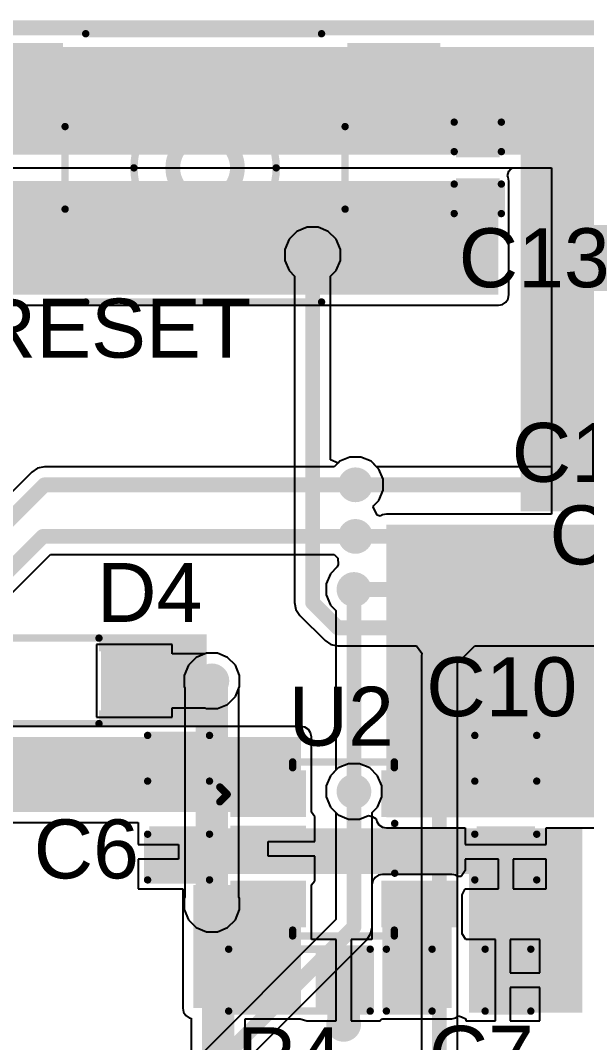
# Model space of a CAD drawing. Header units: millimetres. Extents: x -0.06 to 2.07, y -0.2 to 1.65.
# Drawn here: x 0.316 to 0.7, y 0.958 to 1.651 of the extents above; entities that cross this region are included whole.
import ezdxf

# ---------------------------------------------------------------- set-up
doc = ezdxf.new("R2010")
doc.units = ezdxf.units.MM
doc.header["$MEASUREMENT"] = 0
for name, color, linetype in [('BottomLayer', 5, 'Continuous'), ('Mechanical2', 216, 'Continuous'), ('TopLayer', 1, 'Continuous'), ('TopOverlay', 2, 'Continuous'), ('TopPaste', 8, 'Continuous'), ('TopSolder', 216, 'Continuous'), ('ViaHoleLayer', 16, 'Continuous')]:
    doc.layers.add(name, color=color, linetype=linetype)
doc.styles.add('Arial', font='', dxfattribs={"height": 0.2})
doc.styles.get('Arial').set_extended_font_data('Arial')

# ---------------------------------------------------------------- blocks, each defined once
blk = doc.blocks.new('SOT_23_5_4')
at = {"layer": 'TopLayer'}
for points in [[(-0.07283, 0.04921), (-0.02953, 0.04921), (-0.02953, 0.02559), (-0.07283, 0.02559)], [(0.02953, 0.04921), (0.07283, 0.04921), (0.07283, 0.02559), (0.02953, 0.02559)], [(-0.07283, 0.01181), (-0.02953, 0.01181), (-0.02953, -0.01181), (-0.07283, -0.01181)], [(-0.07283, -0.02559), (-0.02953, -0.02559), (-0.02953, -0.04921), (-0.07283, -0.04921)], [(0.02953, -0.02559), (0.07283, -0.02559), (0.07283, -0.04921), (0.02953, -0.04921)]]:
    blk.add_hatch(color=1, dxfattribs=at).paths.add_polyline_path(points)
at = {"layer": 'TopPaste'}
for points in [[(-0.07283, 0.04921), (-0.02953, 0.04921), (-0.02953, 0.02559), (-0.07283, 0.02559)], [(0.02953, 0.04921), (0.07283, 0.04921), (0.07283, 0.02559), (0.02953, 0.02559)], [(-0.07283, 0.01181), (-0.02953, 0.01181), (-0.02953, -0.01181), (-0.07283, -0.01181)], [(-0.07283, -0.02559), (-0.02953, -0.02559), (-0.02953, -0.04921), (-0.07283, -0.04921)], [(0.02953, -0.02559), (0.07283, -0.02559), (0.07283, -0.04921), (0.02953, -0.04921)]]:
    blk.add_hatch(color=8, dxfattribs=at).paths.add_polyline_path(points)
at = {"layer": 'TopSolder'}
for points in [[(-0.07683, 0.05321), (-0.02553, 0.05321), (-0.02553, 0.02159), (-0.07683, 0.02159)], [(0.02553, 0.05321), (0.07683, 0.05321), (0.07683, 0.02159), (0.02553, 0.02159)], [(-0.07683, 0.01581), (-0.02553, 0.01581), (-0.02553, -0.01581), (-0.07683, -0.01581)], [(-0.07683, -0.02159), (-0.02553, -0.02159), (-0.02553, -0.05321), (-0.07683, -0.05321)], [(0.02553, -0.02159), (0.07683, -0.02159), (0.07683, -0.05321), (0.02553, -0.05321)]]:
    blk.add_hatch(color=216, dxfattribs=at).paths.add_polyline_path(points)
at = {"layer": 'TopOverlay', "const_width": 0.005}
for points in [[(-0.03461, 0.05506), (-0.03461, 0.059)], [(-0.03461, 0.059), (0.03439, 0.059)], [(0.03439, 0.05506), (0.03439, 0.059)], [(-0.084, 0.032), (-0.084, 0.042)], [(-0.084, 0.042), (-0.079, 0.037)], [(-0.084, 0.032), (-0.079, 0.037)], [(0.03465, -0.01646), (0.03465, 0.01732)], [(-0.03461, -0.059), (-0.03461, -0.05506)], [(0.03439, -0.059), (0.03439, -0.05506)], [(-0.03461, -0.059), (0.03439, -0.059)]]:
    blk.add_lwpolyline(points, dxfattribs=at)
at = {"layer": 'TopOverlay', "const_width": 0.0025}
for points in [[(-0.03586, 0.059, 1), (-0.03336, 0.059, 1)], [(-0.03586, 0.059, 1), (-0.03336, 0.059, 1)], [(-0.03586, 0.05506, 1), (-0.03336, 0.05506, 1)], [(0.03314, 0.059, 1), (0.03564, 0.059, 1)], [(0.03314, 0.059, 1), (0.03564, 0.059, 1)], [(0.03314, 0.05506, 1), (0.03564, 0.05506, 1)], [(-0.08525, 0.042, 1), (-0.08275, 0.042, 1)], [(-0.08525, 0.042, 1), (-0.08275, 0.042, 1)], [(-0.08025, 0.037, 1), (-0.07775, 0.037, 1)], [(-0.08025, 0.037, 1), (-0.07775, 0.037, 1)], [(-0.08525, 0.032, 1), (-0.08275, 0.032, 1)], [(-0.08525, 0.032, 1), (-0.08275, 0.032, 1)], [(0.0334, 0.01732, 1), (0.0359, 0.01732, 1)], [(0.0334, -0.01646, 1), (0.0359, -0.01646, 1)], [(-0.03586, -0.05506, 1), (-0.03336, -0.05506, 1)], [(0.03314, -0.05506, 1), (0.03564, -0.05506, 1)], [(-0.03586, -0.059, 1), (-0.03336, -0.059, 1)], [(-0.03586, -0.059, 1), (-0.03336, -0.059, 1)], [(0.03314, -0.059, 1), (0.03564, -0.059, 1)], [(0.03314, -0.059, 1), (0.03564, -0.059, 1)]]:
    blk.add_lwpolyline(points, format="xyb", close=True, dxfattribs=at)
blk = doc.blocks.new('TS_1109S_C_B_7')
at = {"layer": 'TopLayer'}
for points in [[(-0.15551, 0.08071), (-0.10039, 0.08071), (-0.10039, 0.0374), (-0.15551, 0.0374)], [(0.10039, 0.08071), (0.15551, 0.08071), (0.15551, 0.0374), (0.10039, 0.0374)], [(-0.15551, -0.0374), (-0.10039, -0.0374), (-0.10039, -0.08071), (-0.15551, -0.08071)], [(0.10039, -0.0374), (0.15551, -0.0374), (0.15551, -0.08071), (0.10039, -0.08071)]]:
    blk.add_hatch(color=1, dxfattribs=at).paths.add_polyline_path(points)
at = {"layer": 'TopPaste'}
for points in [[(-0.15551, 0.08071), (-0.10039, 0.08071), (-0.10039, 0.0374), (-0.15551, 0.0374)], [(0.10039, 0.08071), (0.15551, 0.08071), (0.15551, 0.0374), (0.10039, 0.0374)], [(-0.15551, -0.0374), (-0.10039, -0.0374), (-0.10039, -0.08071), (-0.15551, -0.08071)], [(0.10039, -0.0374), (0.15551, -0.0374), (0.15551, -0.08071), (0.10039, -0.08071)]]:
    blk.add_hatch(color=8, dxfattribs=at).paths.add_polyline_path(points)
at = {"layer": 'TopSolder'}
for points in [[(-0.15951, 0.08471), (-0.09639, 0.08471), (-0.09639, 0.0334), (-0.15951, 0.0334)], [(0.09639, 0.08471), (0.15951, 0.08471), (0.15951, 0.0334), (0.09639, 0.0334)], [(-0.15951, -0.0334), (-0.09639, -0.0334), (-0.09639, -0.08471), (-0.15951, -0.08471)], [(0.09639, -0.0334), (0.15951, -0.0334), (0.15951, -0.08471), (0.09639, -0.08471)]]:
    blk.add_hatch(color=216, dxfattribs=at).paths.add_polyline_path(points)
at = {"layer": 'TopOverlay', "const_width": 0.005}
for points in [[(0.081, 0.091), (-0.079, 0.091)], [(-0.095, 0.028), (-0.095, -0.028)], [(0.095, 0.028), (0.095, -0.028)], [(0.081, -0.091), (-0.079, -0.091)]]:
    blk.add_lwpolyline(points, dxfattribs=at)
at = {"layer": 'TopOverlay'}
for points, const_width in [([(-0.08025, 0.091, 1), (-0.07775, 0.091, 1)], 0.0025), ([(0.07975, 0.091, 1), (0.08225, 0.091, 1)], 0.0025), ([(0.04826, 0, 1), (-0.04826, 0, 1)], 0.005), ([(-0.09625, 0.028, 1), (-0.09375, 0.028, 1)], 0.0025), ([(0.09375, 0.028, 1), (0.09625, 0.028, 1)], 0.0025), ([(0.02193, 0, 1), (-0.02193, 0, 1)], 0.01), ([(-0.04951, 0, 1), (-0.04701, 0, 1)], 0.0025), ([(-0.02443, 0, 1), (-0.01943, 0, 1)], 0.005), ([(0.01943, 0, 1), (0.02443, 0, 1)], 0.005), ([(0.04701, 0, 1), (0.04951, 0, 1)], 0.0025), ([(-0.09625, -0.028, 1), (-0.09375, -0.028, 1)], 0.0025), ([(0.09375, -0.028, 1), (0.09625, -0.028, 1)], 0.0025), ([(-0.08025, -0.091, 1), (-0.07775, -0.091, 1)], 0.0025), ([(0.07975, -0.091, 1), (0.08225, -0.091, 1)], 0.0025)]:
    blk.add_lwpolyline(points, format="xyb", close=True, dxfattribs=dict(at, const_width=const_width))
blk = doc.blocks.new('R___0603_15')
at = {"layer": 'TopLayer'}
for points in [[(-0.015, 0.0175), (-0.015, -0.0175), (-0.045, -0.0175), (-0.045, 0.0175)], [(0.045, 0.0175), (0.045, -0.0175), (0.015, -0.0175), (0.015, 0.0175)]]:
    blk.add_hatch(color=1, dxfattribs=at).paths.add_polyline_path(points)
at = {"layer": 'TopPaste'}
for points in [[(-0.015, 0.0175), (-0.015, -0.0175), (-0.045, -0.0175), (-0.045, 0.0175)], [(0.045, 0.0175), (0.045, -0.0175), (0.015, -0.0175), (0.015, 0.0175)]]:
    blk.add_hatch(color=8, dxfattribs=at).paths.add_polyline_path(points)
at = {"layer": 'TopSolder'}
for points in [[(-0.011, 0.0215), (-0.011, -0.0215), (-0.049, -0.0215), (-0.049, 0.0215)], [(0.049, 0.0215), (0.049, -0.0215), (0.011, -0.0215), (0.011, 0.0215)]]:
    blk.add_hatch(color=216, dxfattribs=at).paths.add_polyline_path(points)
at = {"layer": 'TopOverlay', "const_width": 0.005}
for points in [[(-0.048, 0.021), (-0.048, -0.021)], [(0.048, 0.021), (-0.048, 0.021)], [(0.048, 0.021), (0.048, -0.021)], [(0.048, -0.021), (-0.048, -0.021)]]:
    blk.add_lwpolyline(points, dxfattribs=at)
at = {"layer": 'TopOverlay', "const_width": 0.0025}
for points in [[(-0.04925, 0.021, 1), (-0.04675, 0.021, 1)], [(-0.04925, 0.021, 1), (-0.04675, 0.021, 1)], [(0.04675, 0.021, 1), (0.04925, 0.021, 1)], [(0.04675, 0.021, 1), (0.04925, 0.021, 1)], [(-0.04925, -0.021, 1), (-0.04675, -0.021, 1)], [(-0.04925, -0.021, 1), (-0.04675, -0.021, 1)], [(0.04675, -0.021, 1), (0.04925, -0.021, 1)], [(0.04675, -0.021, 1), (0.04925, -0.021, 1)]]:
    blk.add_lwpolyline(points, format="xyb", close=True, dxfattribs=at)
blk = doc.blocks.new('SOD_123_28')
at = {"layer": 'TopLayer'}
for points in [[(-0.04331, 0.01772), (-0.04331, -0.01772), (-0.08071, -0.01772), (-0.08071, 0.01772)], [(0.08071, 0.01772), (0.08071, -0.01772), (0.04331, -0.01772), (0.04331, 0.01772)]]:
    blk.add_hatch(color=1, dxfattribs=at).paths.add_polyline_path(points)
at = {"layer": 'TopOverlay'}
for points in [[(0.038, 0.02), (0.111, 0.02), (0.111, 0.0315), (0.038, 0.0315)], [(0.08346, -0.031), (0.111, -0.031), (0.111, 0.031), (0.08346, 0.031)], [(0.038, -0.0315), (0.111, -0.0315), (0.111, -0.02), (0.038, -0.02)]]:
    blk.add_hatch(color=2, dxfattribs=at).paths.add_polyline_path(points)
at = {"layer": 'TopPaste'}
for points in [[(-0.04331, 0.01772), (-0.04331, -0.01772), (-0.08071, -0.01772), (-0.08071, 0.01772)], [(0.08071, 0.01772), (0.08071, -0.01772), (0.04331, -0.01772), (0.04331, 0.01772)]]:
    blk.add_hatch(color=8, dxfattribs=at).paths.add_polyline_path(points)
at = {"layer": 'TopSolder'}
for points in [[(-0.03931, 0.02172), (-0.03931, -0.02172), (-0.08471, -0.02172), (-0.08471, 0.02172)], [(0.08471, 0.02172), (0.08471, -0.02172), (0.03931, -0.02172), (0.03931, 0.02172)]]:
    blk.add_hatch(color=216, dxfattribs=at).paths.add_polyline_path(points)
at = {"layer": 'TopOverlay', "const_width": 0.005}
for points in [[(-0.054, 0.023), (-0.054, 0.029)], [(-0.054, 0.029), (0.038, 0.029)], [(-0.054, -0.029), (-0.054, -0.023)], [(-0.054, -0.029), (0.038, -0.029)]]:
    blk.add_lwpolyline(points, dxfattribs=at)
at = {"layer": 'TopOverlay', "const_width": 0.0025}
for points in [[(-0.05525, 0.029, 1), (-0.05275, 0.029, 1)], [(-0.05525, 0.029, 1), (-0.05275, 0.029, 1)], [(0.03675, 0.029, 1), (0.03925, 0.029, 1)], [(-0.05525, 0.023, 1), (-0.05275, 0.023, 1)], [(-0.05525, -0.023, 1), (-0.05275, -0.023, 1)], [(-0.05525, -0.029, 1), (-0.05275, -0.029, 1)], [(-0.05525, -0.029, 1), (-0.05275, -0.029, 1)], [(0.03675, -0.029, 1), (0.03925, -0.029, 1)]]:
    blk.add_lwpolyline(points, format="xyb", close=True, dxfattribs=at)
blk = doc.blocks.new('C___0402_32')
at = {"layer": 'TopLayer'}
for points in [[(-0.0275, -0.0125), (-0.0275, 0.0125), (-0.0095, 0.0125), (-0.0095, -0.0125)], [(0.0095, -0.0125), (0.0095, 0.0125), (0.0275, 0.0125), (0.0275, -0.0125)]]:
    blk.add_hatch(color=1, dxfattribs=at).paths.add_polyline_path(points)
at = {"layer": 'TopPaste'}
for points in [[(-0.0275, -0.0125), (-0.0275, 0.0125), (-0.0095, 0.0125), (-0.0095, -0.0125)], [(0.0095, -0.0125), (0.0095, 0.0125), (0.0275, 0.0125), (0.0275, -0.0125)]]:
    blk.add_hatch(color=8, dxfattribs=at).paths.add_polyline_path(points)
at = {"layer": 'TopSolder'}
for points in [[(-0.02986, -0.01486), (-0.02986, 0.01486), (-0.00714, 0.01486), (-0.00714, -0.01486)], [(0.00714, -0.01486), (0.00714, 0.01486), (0.02986, 0.01486), (0.02986, -0.01486)]]:
    blk.add_hatch(color=216, dxfattribs=at).paths.add_polyline_path(points)
at = {"layer": 'TopOverlay', "const_width": 0.005}
for points in [[(-0.031, -0.016), (-0.031, 0.016)], [(-0.011, 0.016), (-0.031, 0.016)], [(0.031, 0.016), (0.011, 0.016)], [(0.031, -0.016), (0.031, 0.016)], [(-0.011, -0.016), (-0.031, -0.016)], [(0.031, -0.016), (0.011, -0.016)]]:
    blk.add_lwpolyline(points, dxfattribs=at)
at = {"layer": 'TopOverlay', "const_width": 0.0025}
for points in [[(-0.03225, 0.016, 1), (-0.02975, 0.016, 1)], [(-0.03225, 0.016, 1), (-0.02975, 0.016, 1)], [(-0.01225, 0.016, 1), (-0.00975, 0.016, 1)], [(0.00975, 0.016, 1), (0.01225, 0.016, 1)], [(0.02975, 0.016, 1), (0.03225, 0.016, 1)], [(0.02975, 0.016, 1), (0.03225, 0.016, 1)], [(-0.03225, -0.016, 1), (-0.02975, -0.016, 1)], [(-0.03225, -0.016, 1), (-0.02975, -0.016, 1)], [(-0.01225, -0.016, 1), (-0.00975, -0.016, 1)], [(0.00975, -0.016, 1), (0.01225, -0.016, 1)], [(0.02975, -0.016, 1), (0.03225, -0.016, 1)], [(0.02975, -0.016, 1), (0.03225, -0.016, 1)]]:
    blk.add_lwpolyline(points, format="xyb", close=True, dxfattribs=at)
blk = doc.blocks.new('CAP_0603_35')
at = {"layer": 'TopLayer'}
for points in [[(-0.015, 0.0175), (-0.015, -0.0175), (-0.045, -0.0175), (-0.045, 0.0175)], [(0.045, 0.0175), (0.045, -0.0175), (0.015, -0.0175), (0.015, 0.0175)]]:
    blk.add_hatch(color=1, dxfattribs=at).paths.add_polyline_path(points)
at = {"layer": 'TopPaste'}
for points in [[(-0.015, 0.0175), (-0.015, -0.0175), (-0.045, -0.0175), (-0.045, 0.0175)], [(0.045, 0.0175), (0.045, -0.0175), (0.015, -0.0175), (0.015, 0.0175)]]:
    blk.add_hatch(color=8, dxfattribs=at).paths.add_polyline_path(points)
at = {"layer": 'TopSolder'}
for points in [[(-0.01264, 0.01986), (-0.01264, -0.01986), (-0.04736, -0.01986), (-0.04736, 0.01986)], [(0.04736, 0.01986), (0.04736, -0.01986), (0.01264, -0.01986), (0.01264, 0.01986)]]:
    blk.add_hatch(color=216, dxfattribs=at).paths.add_polyline_path(points)
at = {"layer": 'TopOverlay', "const_width": 0.005}
for points in [[(-0.049, -0.021), (-0.049, 0.021)], [(-0.018, 0.021), (-0.049, 0.021)], [(0.049, 0.021), (0.018, 0.021)], [(0.049, -0.021), (0.049, 0.021)], [(-0.018, -0.021), (-0.049, -0.021)], [(0.049, -0.021), (0.018, -0.021)]]:
    blk.add_lwpolyline(points, dxfattribs=at)
at = {"layer": 'TopOverlay', "const_width": 0.0025}
for points in [[(-0.05025, 0.021, 1), (-0.04775, 0.021, 1)], [(-0.05025, 0.021, 1), (-0.04775, 0.021, 1)], [(-0.01925, 0.021, 1), (-0.01675, 0.021, 1)], [(0.01675, 0.021, 1), (0.01925, 0.021, 1)], [(0.04775, 0.021, 1), (0.05025, 0.021, 1)], [(0.04775, 0.021, 1), (0.05025, 0.021, 1)], [(-0.05025, -0.021, 1), (-0.04775, -0.021, 1)], [(-0.05025, -0.021, 1), (-0.04775, -0.021, 1)], [(-0.01925, -0.021, 1), (-0.01675, -0.021, 1)], [(0.01675, -0.021, 1), (0.01925, -0.021, 1)], [(0.04775, -0.021, 1), (0.05025, -0.021, 1)], [(0.04775, -0.021, 1), (0.05025, -0.021, 1)]]:
    blk.add_lwpolyline(points, format="xyb", close=True, dxfattribs=at)
blk = doc.blocks.new('C___0603_37')
at = {"layer": 'TopLayer'}
for points in [[(-0.015, 0.0175), (-0.015, -0.0175), (-0.045, -0.0175), (-0.045, 0.0175)], [(0.045, 0.0175), (0.045, -0.0175), (0.015, -0.0175), (0.015, 0.0175)]]:
    blk.add_hatch(color=1, dxfattribs=at).paths.add_polyline_path(points)
at = {"layer": 'TopPaste'}
for points in [[(-0.015, 0.0175), (-0.015, -0.0175), (-0.045, -0.0175), (-0.045, 0.0175)], [(0.045, 0.0175), (0.045, -0.0175), (0.015, -0.0175), (0.015, 0.0175)]]:
    blk.add_hatch(color=8, dxfattribs=at).paths.add_polyline_path(points)
at = {"layer": 'TopSolder'}
for points in [[(-0.01264, 0.01986), (-0.01264, -0.01986), (-0.04736, -0.01986), (-0.04736, 0.01986)], [(0.04736, 0.01986), (0.04736, -0.01986), (0.01264, -0.01986), (0.01264, 0.01986)]]:
    blk.add_hatch(color=216, dxfattribs=at).paths.add_polyline_path(points)
at = {"layer": 'TopOverlay', "const_width": 0.005}
for points in [[(-0.049, 0.021), (-0.049, -0.021)], [(-0.018, 0.021), (-0.049, 0.021)], [(0.049, 0.021), (0.018, 0.021)], [(0.049, 0.021), (0.049, -0.021)], [(-0.018, -0.021), (-0.049, -0.021)], [(0.049, -0.021), (0.018, -0.021)]]:
    blk.add_lwpolyline(points, dxfattribs=at)
at = {"layer": 'TopOverlay', "const_width": 0.0025}
for points in [[(-0.05025, 0.021, 1), (-0.04775, 0.021, 1)], [(-0.05025, 0.021, 1), (-0.04775, 0.021, 1)], [(-0.01925, 0.021, 1), (-0.01675, 0.021, 1)], [(0.01675, 0.021, 1), (0.01925, 0.021, 1)], [(0.04775, 0.021, 1), (0.05025, 0.021, 1)], [(0.04775, 0.021, 1), (0.05025, 0.021, 1)], [(-0.05025, -0.021, 1), (-0.04775, -0.021, 1)], [(-0.05025, -0.021, 1), (-0.04775, -0.021, 1)], [(-0.01925, -0.021, 1), (-0.01675, -0.021, 1)], [(0.01675, -0.021, 1), (0.01925, -0.021, 1)], [(0.04775, -0.021, 1), (0.05025, -0.021, 1)], [(0.04775, -0.021, 1), (0.05025, -0.021, 1)]]:
    blk.add_lwpolyline(points, format="xyb", close=True, dxfattribs=at)
blk = doc.blocks.new('CAP_0603_38')
at = {"layer": 'TopLayer'}
for points in [[(-0.015, 0.0175), (-0.015, -0.0175), (-0.045, -0.0175), (-0.045, 0.0175)], [(0.045, 0.0175), (0.045, -0.0175), (0.015, -0.0175), (0.015, 0.0175)]]:
    blk.add_hatch(color=1, dxfattribs=at).paths.add_polyline_path(points)
at = {"layer": 'TopPaste'}
for points in [[(-0.015, 0.0175), (-0.015, -0.0175), (-0.045, -0.0175), (-0.045, 0.0175)], [(0.045, 0.0175), (0.045, -0.0175), (0.015, -0.0175), (0.015, 0.0175)]]:
    blk.add_hatch(color=8, dxfattribs=at).paths.add_polyline_path(points)
at = {"layer": 'TopSolder'}
for points in [[(-0.01264, 0.01986), (-0.01264, -0.01986), (-0.04736, -0.01986), (-0.04736, 0.01986)], [(0.04736, 0.01986), (0.04736, -0.01986), (0.01264, -0.01986), (0.01264, 0.01986)]]:
    blk.add_hatch(color=216, dxfattribs=at).paths.add_polyline_path(points)
at = {"layer": 'TopOverlay', "const_width": 0.005}
for points in [[(-0.049, 0.021), (-0.049, -0.021)], [(-0.049, 0.021), (-0.018, 0.021)], [(0.018, 0.021), (0.049, 0.021)], [(0.049, 0.021), (0.049, -0.021)], [(-0.049, -0.021), (-0.018, -0.021)], [(0.018, -0.021), (0.049, -0.021)]]:
    blk.add_lwpolyline(points, dxfattribs=at)
at = {"layer": 'TopOverlay', "const_width": 0.0025}
for points in [[(-0.05025, 0.021, 1), (-0.04775, 0.021, 1)], [(-0.05025, 0.021, 1), (-0.04775, 0.021, 1)], [(-0.01925, 0.021, 1), (-0.01675, 0.021, 1)], [(0.01675, 0.021, 1), (0.01925, 0.021, 1)], [(0.04775, 0.021, 1), (0.05025, 0.021, 1)], [(0.04775, 0.021, 1), (0.05025, 0.021, 1)], [(-0.05025, -0.021, 1), (-0.04775, -0.021, 1)], [(-0.05025, -0.021, 1), (-0.04775, -0.021, 1)], [(-0.01925, -0.021, 1), (-0.01675, -0.021, 1)], [(0.01675, -0.021, 1), (0.01925, -0.021, 1)], [(0.04775, -0.021, 1), (0.05025, -0.021, 1)], [(0.04775, -0.021, 1), (0.05025, -0.021, 1)]]:
    blk.add_lwpolyline(points, format="xyb", close=True, dxfattribs=at)

msp = doc.modelspace()

# ---------------------------------------------------------------- hatches: boundary and pattern name
at = {"layer": 'BottomLayer'}
h = msp.add_hatch(color=5, dxfattribs=at)
edge = h.paths.add_edge_path()
edge.add_arc((0.51394, 1.49194), 0.01181, 0, 360)
h = msp.add_hatch(color=5, dxfattribs=at)
edge = h.paths.add_edge_path()
edge.add_arc((0.543, 1.336), 0.01181, 0, 360)
h = msp.add_hatch(color=5, dxfattribs=at)
edge = h.paths.add_edge_path()
edge.add_arc((0.543, 1.301), 0.01181, 0, 360)
h = msp.add_hatch(color=5, dxfattribs=at)
edge = h.paths.add_edge_path()
edge.add_arc((0.542, 1.265), 0.01181, 0, 360)
h = msp.add_hatch(color=5, dxfattribs=at)
edge = h.paths.add_edge_path()
edge.add_arc((0.4456, 1.203), 0.01181, 0, 360)
h = msp.add_hatch(color=5, dxfattribs=at)
edge = h.paths.add_edge_path()
edge.add_arc((0.542, 1.128), 0.01181, 0, 360)
h = msp.add_hatch(color=5, dxfattribs=at)
edge = h.paths.add_edge_path()
edge.add_arc((0.4456, 1.0516), 0.01181, 0, 360)
h = msp.add_hatch(color=5, dxfattribs=at)
edge = h.paths.add_edge_path()
edge.add_arc((0.639, 1.041), 0.01181, 0, 360)
h = msp.add_hatch(color=5, dxfattribs=at)
edge = h.paths.add_edge_path()
edge.add_arc((0.535, 0.97), 0.01181, 0, 360)
at = {"layer": 'TopLayer'}
for points in [[(0.067, 1.56), (0.741, 1.56), (0.741, 1.633), (0.067, 1.633)], [(0.655, 1.318), (0.743, 1.318), (0.743, 1.633), (0.655, 1.633)], [(0.283, 1.465), (0.64, 1.465), (0.64, 1.542), (0.283, 1.542)], [(0.791, 1.309), (0.564, 1.309), (0.564, 1.1104), (0.791, 1.1104)], [(0.1, 1.114), (0.427, 1.114), (0.427, 1.165), (0.1, 1.165)], [(0.406, 1.114), (0.506, 1.114), (0.506, 1.165), (0.406, 1.165)], [(0.404, 1.072), (0.663, 1.072), (0.663, 1.103), (0.404, 1.103)], [(0.62, 0.978), (0.697, 0.978), (0.697, 1.103), (0.62, 1.103)], [(0.433, 0.981), (0.506, 0.981), (0.506, 1.0646), (0.433, 1.0646)], [(0.56136, 0.981), (0.60836, 0.981), (0.60836, 1.0646), (0.56136, 1.0646)]]:
    msp.add_hatch(color=1, dxfattribs=at).paths.add_polyline_path(points)
h = msp.add_hatch(color=1, dxfattribs=at)
edge = h.paths.add_edge_path()
edge.add_arc((0.51394, 1.49194), 0.01181, 0, 360)
h = msp.add_hatch(color=1, dxfattribs=at)
edge = h.paths.add_edge_path()
edge.add_arc((0.543, 1.336), 0.01181, 0, 360)
h = msp.add_hatch(color=1, dxfattribs=at)
edge = h.paths.add_edge_path()
edge.add_arc((0.543, 1.301), 0.01181, 0, 360)
h = msp.add_hatch(color=1, dxfattribs=at)
edge = h.paths.add_edge_path()
edge.add_arc((0.542, 1.265), 0.01181, 0, 360)
h = msp.add_hatch(color=1, dxfattribs=at)
edge = h.paths.add_edge_path()
edge.add_arc((0.4456, 1.203), 0.01181, 0, 360)
h = msp.add_hatch(color=1, dxfattribs=at)
edge = h.paths.add_edge_path()
edge.add_arc((0.542, 1.128), 0.01181, 0, 360)
h = msp.add_hatch(color=1, dxfattribs=at)
edge = h.paths.add_edge_path()
edge.add_arc((0.4456, 1.0516), 0.01181, 0, 360)
h = msp.add_hatch(color=1, dxfattribs=at)
edge = h.paths.add_edge_path()
edge.add_arc((0.639, 1.041), 0.01181, 0, 360)
h = msp.add_hatch(color=1, dxfattribs=at)
edge = h.paths.add_edge_path()
edge.add_arc((0.535, 0.97), 0.01181, 0, 360)
at = {"layer": 'ViaHoleLayer'}
h = msp.add_hatch(color=16, dxfattribs=at)
edge = h.paths.add_edge_path()
edge.add_arc((0.51394, 1.49194), 0.00591, 0, 360)
h = msp.add_hatch(color=16, dxfattribs=at)
edge = h.paths.add_edge_path()
edge.add_arc((0.543, 1.336), 0.00591, 0, 360)
h = msp.add_hatch(color=16, dxfattribs=at)
edge = h.paths.add_edge_path()
edge.add_arc((0.543, 1.301), 0.00591, 0, 360)
h = msp.add_hatch(color=16, dxfattribs=at)
edge = h.paths.add_edge_path()
edge.add_arc((0.542, 1.265), 0.00591, 0, 360)
h = msp.add_hatch(color=16, dxfattribs=at)
edge = h.paths.add_edge_path()
edge.add_arc((0.4456, 1.203), 0.00591, 0, 360)
h = msp.add_hatch(color=16, dxfattribs=at)
edge = h.paths.add_edge_path()
edge.add_arc((0.542, 1.128), 0.00591, 0, 360)
h = msp.add_hatch(color=16, dxfattribs=at)
edge = h.paths.add_edge_path()
edge.add_arc((0.4456, 1.0516), 0.00591, 0, 360)
h = msp.add_hatch(color=16, dxfattribs=at)
edge = h.paths.add_edge_path()
edge.add_arc((0.639, 1.041), 0.00591, 0, 360)
h = msp.add_hatch(color=16, dxfattribs=at)
edge = h.paths.add_edge_path()
edge.add_arc((0.535, 0.97), 0.00591, 0, 360)

# ---------------------------------------------------------------- linework, layer by layer
at = {"layer": 'BottomLayer'}
for p, q in [((0.04351, 1.55101), (0.67601, 1.55102)), ((0.67601, 1.55102), (0.67601, 1.34824)), ((0.50329, 1.50789), (0.498, 1.5026)), ((0.5102, 1.51076), (0.50329, 1.50789)), ((0.51769, 1.51076), (0.5102, 1.51076)), ((0.5246, 1.50789), (0.51769, 1.51076)), ((0.52989, 1.5026), (0.5246, 1.50789)), ((0.498, 1.5026), (0.49513, 1.49569)), ((0.53276, 1.49569), (0.52989, 1.5026)), ((0.49513, 1.49569), (0.49513, 1.4882)), ((0.53276, 1.4882), (0.53276, 1.49569)), ((0.49513, 1.4882), (0.498, 1.48129)), ((0.52989, 1.48129), (0.53276, 1.4882)), ((0.498, 1.48129), (0.50171, 1.47758)), ((0.50171, 1.47758), (0.50171, 1.25606)), ((0.52618, 1.47758), (0.52989, 1.48129)), ((0.52618, 1.35285), (0.52618, 1.47758)), ((0.53118, 1.35078), (0.52618, 1.35285)), ((0.53926, 1.35481), (0.53234, 1.35195)), ((0.54674, 1.35481), (0.53926, 1.35481)), ((0.55366, 1.35195), (0.54674, 1.35481)), ((0.53234, 1.35195), (0.53118, 1.35078)), ((0.55737, 1.34824), (0.55366, 1.35195)), ((0.67601, 1.34824), (0.55737, 1.34824)), ((0.50171, 1.25606), (0.50264, 1.25137)), ((0.50264, 1.25137), (0.50529, 1.2474)), ((0.50529, 1.2474), (0.52235, 1.23035)), ((0.52235, 1.23035), (0.52632, 1.2277)), ((0.52632, 1.2277), (0.531, 1.22676)), ((0.44186, 1.22181), (0.43494, 1.21895)), ((0.44934, 1.22181), (0.44186, 1.22181)), ((0.45625, 1.21895), (0.44934, 1.22181)), ((0.531, 1.22676), (0.58453, 1.22676)), ((0.58453, 1.22676), (0.58812, 1.22176)), ((0.58812, 1.22176), (0.58776, 1.22)), ((0.61224, 1.21493), (0.62407, 1.22676)), ((0.62407, 1.22676), (0.84063, 1.22676)), ((0.42965, 1.21366), (0.42679, 1.20674)), ((0.43494, 1.21895), (0.42965, 1.21366)), ((0.46155, 1.21366), (0.45625, 1.21895)), ((0.46441, 1.20674), (0.46155, 1.21366)), ((0.58776, 1.22), (0.58776, 0.417)), ((0.61224, 0.64241), (0.61224, 1.21493)), ((0.42679, 1.20674), (0.42679, 1.19926)), ((0.46441, 1.19926), (0.46441, 1.20674)), ((0.42679, 1.19926), (0.42725, 1.19815)), ((0.42725, 1.19815), (0.42725, 1.05645)), ((0.46395, 1.19815), (0.46441, 1.19926)), ((0.46395, 1.05645), (0.46395, 1.19815)), ((0.53826, 1.14681), (0.53134, 1.14395)), ((0.54574, 1.14681), (0.53826, 1.14681)), ((0.55266, 1.14395), (0.54574, 1.14681)), ((0.52605, 1.13866), (0.52319, 1.13174)), ((0.53134, 1.14395), (0.52605, 1.13866)), ((0.55795, 1.13866), (0.55266, 1.14395)), ((0.56081, 1.13174), (0.55795, 1.13866)), ((0.52319, 1.13174), (0.52319, 1.12426)), ((0.56081, 1.12426), (0.56081, 1.13174)), ((0.52319, 1.12426), (0.52605, 1.11734)), ((0.55795, 1.11734), (0.56081, 1.12426)), ((0.52605, 1.11734), (0.52976, 1.11363)), ((0.55424, 1.11363), (0.55795, 1.11734)), ((0.52976, 1.11363), (0.52976, 1.04107)), ((0.55424, 1.036), (0.55424, 1.11363)), ((0.42725, 1.05645), (0.42679, 1.05534)), ((0.42679, 1.05534), (0.42679, 1.04786)), ((0.46441, 1.05534), (0.46395, 1.05645)), ((0.46441, 1.04786), (0.46441, 1.05534)), ((0.42679, 1.04786), (0.42965, 1.04094)), ((0.46155, 1.04094), (0.46441, 1.04786)), ((0.52976, 1.04107), (0.39635, 0.90765)), ((0.42965, 1.04094), (0.43494, 1.03565)), ((0.45625, 1.03565), (0.46155, 1.04094)), ((0.43494, 1.03565), (0.44186, 1.03279)), ((0.44934, 1.03279), (0.45625, 1.03565)), ((0.5533, 1.03132), (0.55424, 1.036)), ((0.41724, 0.89393), (0.55065, 1.02735)), ((0.44186, 1.03279), (0.44934, 1.03279)), ((0.55065, 1.02735), (0.5533, 1.03132))]:
    msp.add_line(p, q, dxfattribs=at)
for points, const_width in [([(0.51394, 1.25606), (0.51394, 1.49194)], 0.01), ([(0.543, 1.336), (0.886, 1.336)], 0.01), ([(0.543, 1.301), (0.894, 1.301)], 0.01), ([(0.542, 1.265), (0.902, 1.265)], 0.01), ([(0.51394, 1.25606), (0.531, 1.239)], 0.01), ([(0.531, 1.239), (0.619, 1.239)], 0.01), ([(0.6, 1.22), (0.619, 1.239)], 0.01), ([(0.619, 1.239), (0.855, 1.239)], 0.01), ([(0.6, 0.417), (0.6, 1.22)], 0.01), ([(0.4456, 1.0516), (0.4456, 1.203)], 0.022), ([(0.542, 1.036), (0.542, 1.128)], 0.01), ([(0.405, 0.899), (0.542, 1.036)], 0.01)]:
    msp.add_lwpolyline(points, dxfattribs=dict(at, const_width=const_width))
for points, const_width in [([(0.51144, 1.49194, 1), (0.51644, 1.49194, 1)], 0.005), ([(0.5405, 1.336, 1), (0.5455, 1.336, 1)], 0.005), ([(0.5405, 1.301, 1), (0.5455, 1.301, 1)], 0.005), ([(0.5395, 1.265, 1), (0.5445, 1.265, 1)], 0.005), ([(0.51144, 1.25606, 1), (0.51644, 1.25606, 1)], 0.005), ([(0.51144, 1.25606, 1), (0.51644, 1.25606, 1)], 0.005), ([(0.5285, 1.239, 1), (0.5335, 1.239, 1)], 0.005), ([(0.5285, 1.239, 1), (0.5335, 1.239, 1)], 0.005), ([(0.6165, 1.239, 1), (0.6215, 1.239, 1)], 0.005), ([(0.6165, 1.239, 1), (0.6215, 1.239, 1)], 0.005), ([(0.6165, 1.239, 1), (0.6215, 1.239, 1)], 0.005), ([(0.5975, 1.22, 1), (0.6025, 1.22, 1)], 0.005), ([(0.5975, 1.22, 1), (0.6025, 1.22, 1)], 0.005), ([(0.4401, 1.203, 1), (0.4511, 1.203, 1)], 0.011), ([(0.5395, 1.128, 1), (0.5445, 1.128, 1)], 0.005), ([(0.4401, 1.0516, 1), (0.4511, 1.0516, 1)], 0.011), ([(0.5395, 1.036, 1), (0.5445, 1.036, 1)], 0.005), ([(0.5395, 1.036, 1), (0.5445, 1.036, 1)], 0.005)]:
    msp.add_lwpolyline(points, format="xyb", close=True, dxfattribs=dict(at, const_width=const_width))
at = {"layer": 'Mechanical2', "const_width": 0.01}
msp.add_lwpolyline([(-0.059, 1.646), (0.754, 1.646)], dxfattribs=at)
at = {"layer": 'TopLayer'}
for p, q in [((0.64608, 1.5455), (0.64708, 1.54872)), ((0.64708, 1.54872), (0.64835, 1.55031)), ((0.64835, 1.55031), (0.64946, 1.55102)), ((0.64946, 1.55102), (0.67601, 1.55102)), ((0.67601, 1.55102), (0.67601, 1.31614)), ((0.64659, 1.54473), (0.64608, 1.5455)), ((0.64714, 1.542), (0.64659, 1.54473)), ((0.64714, 1.465), (0.64714, 1.542)), ((0.64659, 1.46227), (0.64714, 1.465)), ((0.283, 1.45786), (0.64, 1.45786)), ((0.64, 1.45786), (0.64273, 1.45841)), ((0.64273, 1.45841), (0.64505, 1.45995)), ((0.64505, 1.45995), (0.64659, 1.46227)), ((0.53926, 1.35481), (0.53234, 1.35195)), ((0.54674, 1.35481), (0.53926, 1.35481)), ((0.55366, 1.35195), (0.54674, 1.35481)), ((0.32732, 1.3473), (0.32335, 1.34465)), ((0.332, 1.34824), (0.32732, 1.3473)), ((0.52863, 1.34824), (0.332, 1.34824)), ((0.53234, 1.35195), (0.52863, 1.34824)), ((0.55895, 1.34666), (0.55366, 1.35195)), ((0.56181, 1.33974), (0.55895, 1.34666)), ((0.32335, 1.34465), (0.28614, 1.30745)), ((0.56181, 1.33226), (0.56181, 1.33974)), ((0.55895, 1.32534), (0.56181, 1.33226)), ((0.55529, 1.32168), (0.55895, 1.32534)), ((0.55504, 1.32098), (0.55529, 1.32168)), ((0.55764, 1.31542), (0.55504, 1.32098)), ((0.55987, 1.31466), (0.55764, 1.31542)), ((0.56127, 1.31559), (0.55987, 1.31466)), ((0.564, 1.31614), (0.56127, 1.31559)), ((0.67601, 1.31614), (0.564, 1.31614)), ((0.28465, 1.23735), (0.33607, 1.28876)), ((0.33607, 1.28876), (0.52863, 1.28876)), ((0.52863, 1.28876), (0.53113, 1.28627)), ((0.53113, 1.28627), (0.5313, 1.28202)), ((0.53071, 1.28032), (0.52605, 1.27566)), ((0.5313, 1.28202), (0.53071, 1.28032)), ((0.52605, 1.27566), (0.52319, 1.26874)), ((0.52319, 1.26874), (0.52319, 1.26126)), ((0.52319, 1.26126), (0.52605, 1.25434)), ((0.52605, 1.25434), (0.52976, 1.25063)), ((0.52976, 1.25063), (0.52976, 1.14237)), ((0.41871, 1.22772), (0.36731, 1.22772)), ((0.36731, 1.22772), (0.36731, 1.17828)), ((0.41871, 1.22135), (0.41871, 1.22772)), ((0.44075, 1.22135), (0.41871, 1.22135)), ((0.44186, 1.22181), (0.44075, 1.22135)), ((0.44934, 1.22181), (0.44186, 1.22181)), ((0.45625, 1.21895), (0.44934, 1.22181)), ((0.46155, 1.21366), (0.45625, 1.21895)), ((0.46441, 1.20674), (0.46155, 1.21366)), ((0.46441, 1.19926), (0.46441, 1.20674)), ((0.46155, 1.19234), (0.46441, 1.19926)), ((0.44934, 1.18419), (0.45625, 1.18705)), ((0.45625, 1.18705), (0.46155, 1.19234)), ((0.41871, 1.17828), (0.41871, 1.18465)), ((0.41871, 1.18465), (0.44075, 1.18465)), ((0.44075, 1.18465), (0.44186, 1.18419)), ((0.44186, 1.18419), (0.44934, 1.18419)), ((0.506, 1.17214), (0.18469, 1.17214)), ((0.36731, 1.17828), (0.41871, 1.17828)), ((0.50873, 1.17159), (0.506, 1.17214)), ((0.51105, 1.17005), (0.50873, 1.17159)), ((0.51259, 1.16773), (0.51105, 1.17005)), ((0.51314, 1.165), (0.51259, 1.16773)), ((0.51314, 1.114), (0.51314, 1.165)), ((0.52605, 1.13866), (0.52319, 1.13174)), ((0.52976, 1.14237), (0.52605, 1.13866)), ((0.52319, 1.13174), (0.52319, 1.12426)), ((0.52319, 1.12426), (0.52605, 1.11734)), ((0.52605, 1.11734), (0.53134, 1.11205)), ((0.51547, 1.11081), (0.51314, 1.114)), ((0.51547, 1.094), (0.51547, 1.11081)), ((0.51547, 1.11081), (0.51547, 1.11081)), ((0.53134, 1.11205), (0.53826, 1.10919)), ((0.54574, 1.10919), (0.55186, 1.11172)), ((0.55186, 1.11172), (0.55424, 1.1111)), ((0.55424, 1.1111), (0.55706, 1.10939)), ((0.55706, 1.10939), (0.55741, 1.10767)), ((0.1, 1.10686), (0.3955, 1.10686)), ((0.3955, 1.10686), (0.3955, 1.092)), ((0.53826, 1.10919), (0.54574, 1.10919)), ((0.55741, 1.10767), (0.55895, 1.10535)), ((0.55895, 1.10535), (0.56127, 1.10381)), ((0.56127, 1.10381), (0.564, 1.10326)), ((0.564, 1.10326), (0.6175, 1.10326)), ((0.6175, 1.10326), (0.6175, 1.092)), ((0.6725, 1.092), (0.6725, 1.10326)), ((0.6725, 1.10326), (0.72659, 1.10326)), ((0.3955, 1.092), (0.423, 1.092)), ((0.423, 1.092), (0.423, 1.082)), ((0.48382, 1.084), (0.48382, 1.094)), ((0.48382, 1.094), (0.51547, 1.094)), ((0.6175, 1.092), (0.645, 1.092)), ((0.645, 1.092), (0.6725, 1.092)), ((0.423, 1.082), (0.3955, 1.082)), ((0.3955, 1.082), (0.3955, 1.062)), ((0.51547, 1.084), (0.48382, 1.084)), ((0.51547, 1.06719), (0.51547, 1.084)), ((0.64, 1.082), (0.6175, 1.082)), ((0.6175, 1.082), (0.6175, 1.07431)), ((0.64, 1.062), (0.64, 1.082)), ((0.6725, 1.082), (0.65, 1.082)), ((0.65, 1.082), (0.65, 1.062)), ((0.6725, 1.062), (0.6725, 1.082)), ((0.55632, 1.06965), (0.55477, 1.06733)), ((0.55863, 1.07119), (0.55632, 1.06965)), ((0.56136, 1.07174), (0.55863, 1.07119)), ((0.60836, 1.07174), (0.56136, 1.07174)), ((0.61109, 1.07119), (0.60836, 1.07174)), ((0.61226, 1.07041), (0.61109, 1.07119)), ((0.61483, 1.07041), (0.61226, 1.07041)), ((0.6175, 1.07431), (0.61483, 1.07041)), ((0.3955, 1.062), (0.42586, 1.062)), ((0.42586, 1.062), (0.42586, 0.981)), ((0.51314, 1.0646), (0.51526, 1.06719)), ((0.51314, 1.0275), (0.51314, 1.0646)), ((0.51526, 1.06719), (0.51547, 1.06719)), ((0.55477, 1.06733), (0.55422, 1.0646)), ((0.55422, 1.0646), (0.55422, 1.0275)), ((0.6155, 1.05783), (0.6175, 1.062)), ((0.6175, 1.062), (0.6205, 1.062)), ((0.6205, 1.062), (0.64, 1.062)), ((0.65, 1.062), (0.6725, 1.062)), ((0.6155, 1.03146), (0.6155, 1.05783)), ((0.53, 1.0275), (0.51314, 1.0275)), ((0.53, 1), (0.53, 1.0275)), ((0.55422, 1.0275), (0.54, 1.0275)), ((0.54, 1.0275), (0.54, 1)), ((0.618, 1.0275), (0.6155, 1.03146)), ((0.6205, 1.0275), (0.618, 1.0275)), ((0.638, 1.0275), (0.6205, 1.0275)), ((0.638, 1), (0.638, 1.0275)), ((0.668, 1.0275), (0.648, 1.0275)), ((0.648, 1.0275), (0.648, 1.005)), ((0.668, 1.005), (0.668, 1.0275)), ((0.53, 0.9725), (0.53, 1)), ((0.54, 1), (0.54, 0.9725)), ((0.638, 0.9725), (0.638, 1)), ((0.648, 1.005), (0.668, 1.005)), ((0.668, 0.995), (0.648, 0.995)), ((0.648, 0.995), (0.648, 0.9725)), ((0.668, 0.9725), (0.668, 0.995)), ((0.42586, 0.981), (0.42641, 0.97827)), ((0.42641, 0.97827), (0.42795, 0.97595)), ((0.42795, 0.97595), (0.43027, 0.97441)), ((0.43027, 0.97441), (0.43153, 0.97415)), ((0.43153, 0.97415), (0.43153, 0.88249)), ((0.46824, 0.87489), (0.46824, 0.97386)), ((0.46824, 0.97386), (0.50556, 0.97386)), ((0.50556, 0.97386), (0.51, 0.9725)), ((0.51, 0.9725), (0.51, 0.9725)), ((0.51, 0.9725), (0.53, 0.9725)), ((0.54, 0.9725), (0.56, 0.9725)), ((0.56, 0.97274), (0.56136, 0.97386)), ((0.56, 0.9725), (0.56, 0.97274)), ((0.56136, 0.97386), (0.60836, 0.97386)), ((0.60836, 0.97386), (0.61109, 0.97441)), ((0.61109, 0.97441), (0.613, 0.97568)), ((0.613, 0.97568), (0.61502, 0.97521)), ((0.61502, 0.97521), (0.618, 0.97382)), ((0.618, 0.97382), (0.618, 0.9725)), ((0.618, 0.9725), (0.638, 0.9725)), ((0.648, 0.9725), (0.668, 0.9725))]:
    msp.add_line(p, q, dxfattribs=at)
for points, const_width in [([(0.51394, 1.49194), (0.56895, 1.49194)], 0.022), ([(0.29121, 1.29521), (0.332, 1.336)], 0.01), ([(0.332, 1.336), (0.543, 1.336)], 0.01), ([(0.276, 1.246), (0.331, 1.301)], 0.01), ([(0.331, 1.301), (0.543, 1.301)], 0.01), ([(0.542, 1.128), (0.542, 1.265)], 0.01), ([(0.39301, 1.203), (0.4456, 1.203)], 0.022), ([(0.4456, 1.0516), (0.48382, 1.0516)], 0.022), ([(0.44989, 0.992), (0.45789, 1)], 0.022), ([(0.45789, 1), (0.475, 1)], 0.022), ([(0.535, 0.97), (0.535, 1)], 0.022), ([(0.44989, 0.87489), (0.44989, 0.992)], 0.022)]:
    msp.add_lwpolyline(points, dxfattribs=dict(at, const_width=const_width))
for points, const_width in [([(0.50844, 1.49194, 1), (0.51944, 1.49194, 1)], 0.011), ([(0.56345, 1.49194, 1), (0.57445, 1.49194, 1)], 0.011), ([(0.3295, 1.336, 1), (0.3345, 1.336, 1)], 0.005), ([(0.3295, 1.336, 1), (0.3345, 1.336, 1)], 0.005), ([(0.5405, 1.336, 1), (0.5455, 1.336, 1)], 0.005), ([(0.3285, 1.301, 1), (0.3335, 1.301, 1)], 0.005), ([(0.3285, 1.301, 1), (0.3335, 1.301, 1)], 0.005), ([(0.5405, 1.301, 1), (0.5455, 1.301, 1)], 0.005), ([(0.5395, 1.265, 1), (0.5445, 1.265, 1)], 0.005), ([(0.38751, 1.203, 1), (0.39851, 1.203, 1)], 0.011), ([(0.4401, 1.203, 1), (0.4511, 1.203, 1)], 0.011), ([(0.5395, 1.128, 1), (0.5445, 1.128, 1)], 0.005), ([(0.4401, 1.0516, 1), (0.4511, 1.0516, 1)], 0.011), ([(0.47832, 1.0516, 1), (0.48932, 1.0516, 1)], 0.011), ([(0.45239, 1, 1), (0.46339, 1, 1)], 0.011), ([(0.45239, 1, 1), (0.46339, 1, 1)], 0.011), ([(0.4695, 1, 1), (0.4805, 1, 1)], 0.011), ([(0.5295, 1, 1), (0.5405, 1, 1)], 0.011), ([(0.44439, 0.992, 1), (0.45539, 0.992, 1)], 0.011), ([(0.44439, 0.992, 1), (0.45539, 0.992, 1)], 0.011), ([(0.5295, 0.97, 1), (0.5405, 0.97, 1)], 0.011)]:
    msp.add_lwpolyline(points, format="xyb", close=True, dxfattribs=dict(at, const_width=const_width))

# ---------------------------------------------------------------- block references
for name, p, rotation in [('TS_1109S_C_B_7', (0.441, 1.551), 180), ('C___0402_32', (0.626, 1.551), 270), ('CAP_0603_38', (0.423, 1.117), 90), ('CAP_0603_35', (0.645, 1.117), 270), ('R___0603_15', (0.505, 1), 180), ('C___0603_37', (0.613, 1), 180)]:
    msp.add_blockref(name, p, dxfattribs=dict(rotation=rotation))
for name, p in [('SOD_123_28', (0.331, 1.203)), ('SOT_23_5_4', (0.535, 1.089))]:
    msp.add_blockref(name, p)

# ---------------------------------------------------------------- texts
at = {"layer": 'TopOverlay', "style": 'Arial'}
for s, p in [('C13', (0.61302, 1.47001)), ('RESET', (0.286, 1.42229))]:
    msp.add_text(s, height=0.04, rotation=360, dxfattribs=at).set_placement(p)
for s, p in [('C12', (0.64902, 1.33801)), ('C11', (0.67468, 1.28201)), ('D4', (0.36769, 1.24301)), ('C10', (0.59102, 1.17901)), ('U2', (0.49768, 1.15901)), ('C6', (0.32468, 1.06901)), ('R4', (0.46268, 0.92801)), ('C7', (0.59268, 0.92901))]:
    msp.add_text(s, height=0.04, dxfattribs=at).set_placement(p)

doc.saveas('drawing.dxf')
